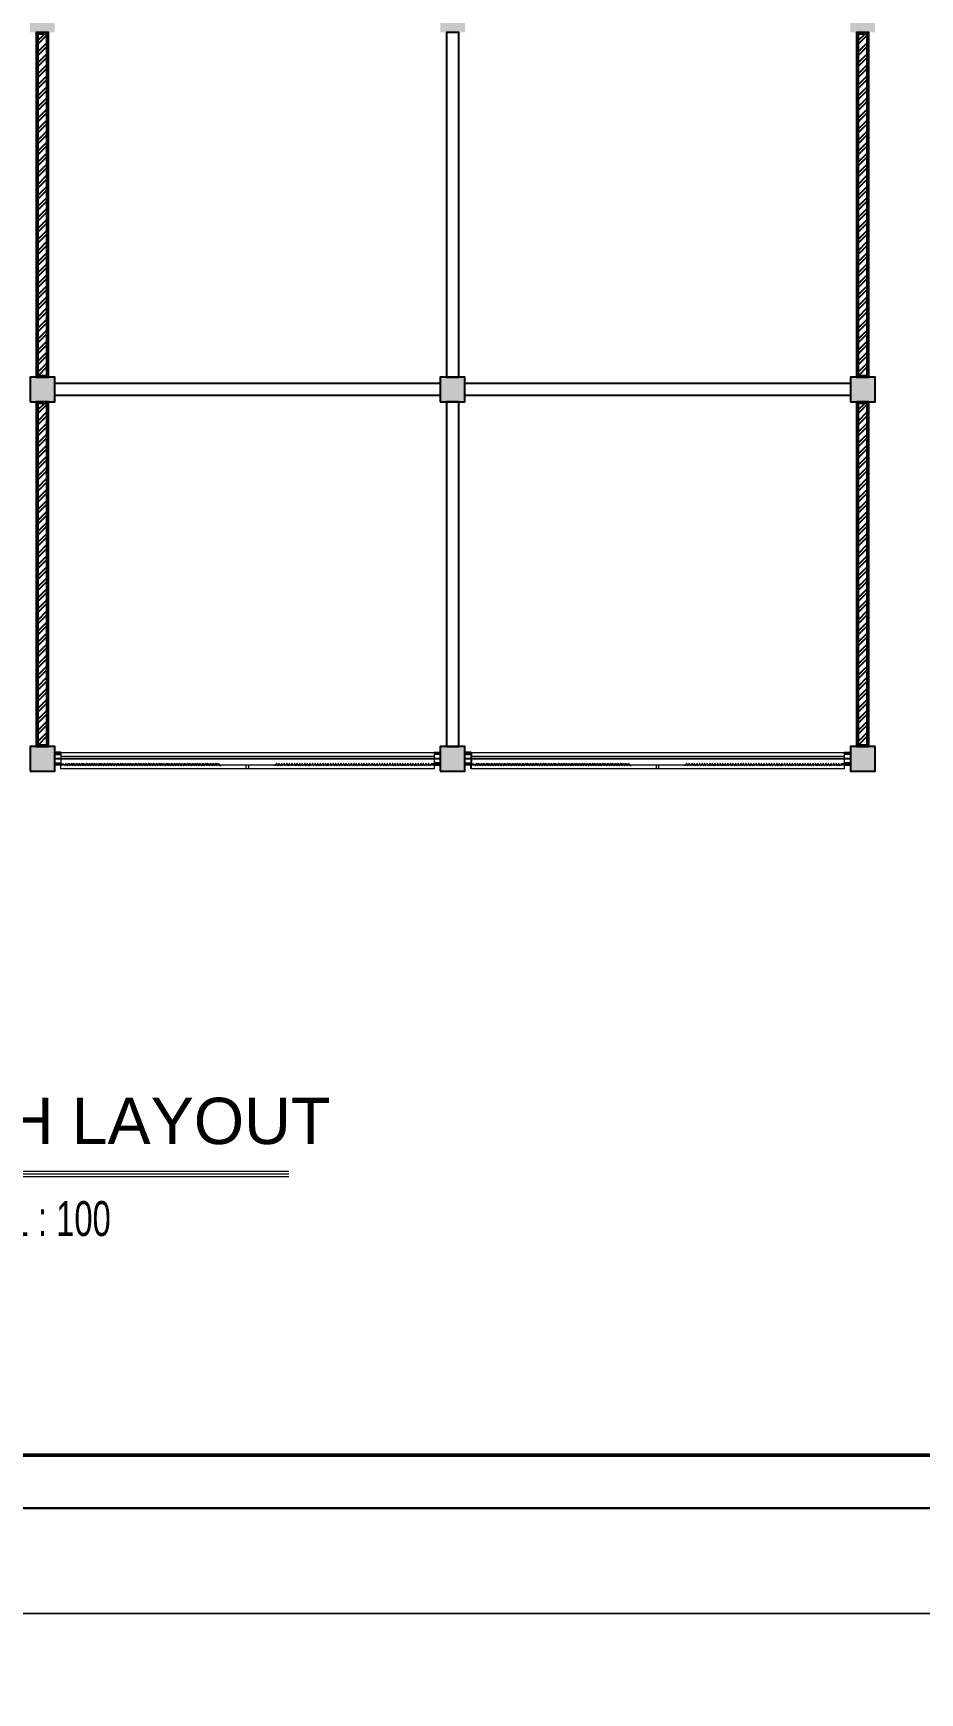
# Model space of a CAD drawing. Header units: centimetres. Extents: x 134057 to 145613, y 5028 to 39996.
# Drawn here: x 136371 to 137452, y 32243 to 34266 of the extents above; entities that cross this region are included whole.
import ezdxf

# ---------------------------------------------------------------- set-up
doc = ezdxf.new("R2010")
doc.units = ezdxf.units.CM
doc.layers.add('dinding', color=151, linetype='Continuous')
doc.layers.add('kolom', color=141, linetype='Continuous')
for name, color, linetype, lineweight in [('dinding dalam', 101, 'Continuous', 25), ('Kertas', 252, 'Continuous', 20), ('Legenda', 252, 'Continuous', 20), ('Pintu ruko', 10, 'Continuous', 25), ('pondasi', 131, 'Continuous', 18), ('TEXT', 3, 'Continuous', 20)]:
    doc.layers.add(name, color=color, linetype=linetype, lineweight=lineweight)
doc.styles.add('ROMANS', font='ROMANS.SHX', dxfattribs={"width": 0.7})
doc.styles.get("Standard").update_dxf_attribs({"font": 'arial.ttf'})

msp = doc.modelspace()

# ---------------------------------------------------------------- hatches: boundary and pattern name
at = {"layer": 'dinding', "true_color": 0x636466}
h = msp.add_hatch(color=251, dxfattribs=at)
h.dxf.hatch_style = 1
h.paths.add_polyline_path([(135397.571, 35196.59), (135367.571, 35196.59), (135367.571, 35166.59), (135397.571, 35166.59)])
h.paths.add_polyline_path([(135540.071, 35189.09), (135525.071, 35189.09), (135525.071, 35174.09), (135540.071, 35174.09)])
h.paths.add_polyline_path([(135390.071, 34989.09), (135375.071, 34989.09), (135375.071, 34974.09), (135390.071, 34974.09)])
h.paths.add_polyline_path([(135540.071, 34989.09), (135525.071, 34989.09), (135525.071, 34974.09), (135540.071, 34974.09)])
h.paths.add_polyline_path([(135897.571, 35196.59), (135867.571, 35196.59), (135867.571, 35166.59), (135897.571, 35166.59)])
h.paths.add_polyline_path([(136397.571, 35196.59), (136367.571, 35196.59), (136367.571, 35166.59), (136397.571, 35166.59)])
h.paths.add_polyline_path([(136897.571, 35196.59), (136867.571, 35196.59), (136867.571, 35166.59), (136897.571, 35166.59)])
h.paths.add_polyline_path([(137240.071, 35189.09), (137225.071, 35189.09), (137225.071, 35174.09), (137240.071, 35174.09)])
h.paths.add_polyline_path([(137397.571, 35196.59), (137367.571, 35196.59), (137367.571, 35166.59), (137397.571, 35166.59)])
h.paths.add_polyline_path([(137240.071, 34989.09), (137225.071, 34989.09), (137225.071, 34974.09), (137240.071, 34974.09)])
h.paths.add_polyline_path([(137390.071, 34989.09), (137375.071, 34989.09), (137375.071, 34974.09), (137390.071, 34974.09)])
h.paths.add_polyline_path([(137397.571, 34746.59), (137367.571, 34746.59), (137367.571, 34716.59), (137397.571, 34716.59)])
h.paths.add_polyline_path([(136897.571, 34746.59), (136867.571, 34746.59), (136867.571, 34716.59), (136897.571, 34716.59)])
h.paths.add_polyline_path([(136397.571, 34746.59), (136367.571, 34746.59), (136367.571, 34716.59), (136397.571, 34716.59)])
h.paths.add_polyline_path([(135897.571, 34746.59), (135867.571, 34746.59), (135867.571, 34716.59), (135897.571, 34716.59)])
h.paths.add_polyline_path([(135397.571, 34746.59), (135367.571, 34746.59), (135367.571, 34716.59), (135397.571, 34716.59)])
h.paths.add_polyline_path([(135397.571, 34296.59), (135367.571, 34296.59), (135367.571, 34266.59), (135397.571, 34266.59)])
h.paths.add_polyline_path([(135897.571, 34296.59), (135867.571, 34296.59), (135867.571, 34266.59), (135897.571, 34266.59)])
h.paths.add_polyline_path([(136397.571, 34296.59), (136367.571, 34296.59), (136367.571, 34266.59), (136397.571, 34266.59)])
h.paths.add_polyline_path([(136897.571, 34296.59), (136867.571, 34296.59), (136867.571, 34266.59), (136897.571, 34266.59)])
h.paths.add_polyline_path([(137397.571, 34296.59), (137367.571, 34296.59), (137367.571, 34266.59), (137397.571, 34266.59)])
h.paths.add_polyline_path([(137397.571, 33846.59), (137367.571, 33846.59), (137367.571, 33816.59), (137397.571, 33816.59)])
h.paths.add_polyline_path([(136897.571, 33846.59), (136867.571, 33846.59), (136867.571, 33816.59), (136897.571, 33816.59)])
h.paths.add_polyline_path([(136397.571, 33846.59), (136367.571, 33846.59), (136367.571, 33816.59), (136397.571, 33816.59)])
h.paths.add_polyline_path([(135897.571, 33846.59), (135867.571, 33846.59), (135867.571, 33816.59), (135897.571, 33816.59)])
h.paths.add_polyline_path([(135397.571, 33846.59), (135367.571, 33846.59), (135367.571, 33816.59), (135397.571, 33816.59)])
h.paths.add_polyline_path([(135397.571, 33381.59), (135367.571, 33381.59), (135367.571, 33366.59), (135397.571, 33366.59)])
h.paths.add_polyline_path([(135397.571, 33396.59), (135367.571, 33396.59), (135367.571, 33381.59), (135397.571, 33381.59)])
h.paths.add_polyline_path([(135897.571, 33381.59), (135867.571, 33381.59), (135867.571, 33366.59), (135897.571, 33366.59)])
h.paths.add_polyline_path([(135897.571, 33396.59), (135867.571, 33396.59), (135867.571, 33381.59), (135897.571, 33381.59)])
h.paths.add_polyline_path([(136397.571, 33381.59), (136367.571, 33381.59), (136367.571, 33366.59), (136397.571, 33366.59)])
h.paths.add_polyline_path([(136397.571, 33396.59), (136367.571, 33396.59), (136367.571, 33381.59), (136397.571, 33381.59)])
h.paths.add_polyline_path([(136897.571, 33381.59), (136867.571, 33381.59), (136867.571, 33366.59), (136897.571, 33366.59)])
h.paths.add_polyline_path([(136897.571, 33396.59), (136867.571, 33396.59), (136867.571, 33381.59), (136897.571, 33381.59)])
h.paths.add_polyline_path([(137397.571, 33381.59), (137367.571, 33381.59), (137367.571, 33366.59), (137397.571, 33366.59)])
h.paths.add_polyline_path([(137397.571, 33396.59), (137367.571, 33396.59), (137367.571, 33381.59), (137397.571, 33381.59)])
h = msp.add_hatch(dxfattribs=at)
h.set_pattern_fill('ANSI32', color=251)
h.set_pattern_definition([(45, (-6187.249, -4545.437), (-6.7351921, 6.7351921), []), (45, (-6182.7585, -4545.437), (-6.7351921, 6.7351921), [])])
h.paths.add_polyline_path([(136388.071, 34264.59), (136377.071, 34264.59), (136377.071, 33848.59), (136388.071, 33848.59)])
h = msp.add_hatch(dxfattribs=at)
h.set_pattern_fill('ANSI32', color=251)
h.set_pattern_definition([(45, (-5187.249, -4545.437), (-6.7351921, 6.7351921), []), (45, (-5182.7585, -4545.437), (-6.7351921, 6.7351921), [])])
h.paths.add_polyline_path([(137388.071, 34264.59), (137377.071, 34264.59), (137377.071, 33848.59), (137388.071, 33848.59)])
h = msp.add_hatch(dxfattribs=at)
h.set_pattern_fill('ANSI32', color=251)
h.set_pattern_definition([(45, (-6187.249, -4995.437), (-6.7351921, 6.7351921), []), (45, (-6182.7585, -4995.437), (-6.7351921, 6.7351921), [])])
h.paths.add_polyline_path([(136388.071, 33814.59), (136377.071, 33814.59), (136377.071, 33398.59), (136388.071, 33398.59)])
h = msp.add_hatch(dxfattribs=at)
h.set_pattern_fill('ANSI32', color=251)
h.set_pattern_definition([(45, (-5187.249, -4995.437), (-6.7351921, 6.7351921), []), (45, (-5182.7585, -4995.437), (-6.7351921, 6.7351921), [])])
h.paths.add_polyline_path([(137388.071, 33814.59), (137377.071, 33814.59), (137377.071, 33398.59), (137388.071, 33398.59)])

# ---------------------------------------------------------------- linework, layer by layer
at = {"layer": 'dinding', "ltscale": 2000}
for p, q in [((136405.071, 33389.09), (136397.571, 33389.09)), ((136860.071, 33389.09), (136867.571, 33389.09)), ((136905.071, 33389.09), (136897.571, 33389.09)), ((136905.071, 33389.09), (136905.071, 33374.09)), ((136905.071, 33389.09), (136905.071, 33374.09)), ((136905.071, 33389.09), (136905.071, 33374.09)), ((137360.071, 33389.09), (137367.571, 33389.09)), ((136405.071, 33374.09), (136397.571, 33374.09)), ((136860.071, 33374.09), (136867.571, 33374.09)), ((136905.071, 33374.09), (136897.571, 33374.09)), ((137360.071, 33374.09), (137367.571, 33374.09))]:
    msp.add_line(p, q, dxfattribs=at)
at = {"layer": 'dinding'}
for p, q in [((136867.571, 33381.59), (136397.571, 33381.59)), ((137367.571, 33381.59), (136897.571, 33381.59))]:
    msp.add_line(p, q, dxfattribs=at)
for points in [[(136390.071, 33846.59), (136390.071, 34266.59), (136375.071, 34266.59), (136375.071, 33846.59)], [(136388.071, 33848.59), (136388.071, 34264.59), (136377.071, 34264.59), (136377.071, 33848.59)], [(136890.071, 33846.59), (136890.071, 34266.59), (136875.071, 34266.59), (136875.071, 33846.59)], [(137390.071, 33846.59), (137390.071, 34266.59), (137375.071, 34266.59), (137375.071, 33846.59)], [(137388.071, 33848.59), (137388.071, 34264.59), (137377.071, 34264.59), (137377.071, 33848.59)], [(136397.571, 33839.09), (136867.571, 33839.09), (136867.571, 33824.09), (136397.571, 33824.09)], [(136897.571, 33839.09), (137367.571, 33839.09), (137367.571, 33824.09), (136897.571, 33824.09)], [(136390.071, 33396.59), (136390.071, 33816.59), (136375.071, 33816.59), (136375.071, 33396.59)], [(136388.071, 33398.59), (136388.071, 33814.59), (136377.071, 33814.59), (136377.071, 33398.59)], [(136890.071, 33396.59), (136890.071, 33816.59), (136875.071, 33816.59), (136875.071, 33396.59)], [(137390.071, 33396.59), (137390.071, 33816.59), (137375.071, 33816.59), (137375.071, 33396.59)], [(137388.071, 33398.59), (137388.071, 33814.59), (137377.071, 33814.59), (137377.071, 33398.59)]]:
    msp.add_lwpolyline(points, close=True, dxfattribs=at)
at = {"layer": 'dinding dalam', "ltscale": 2000}
for p, q in [((136397.571, 33387.09), (136405.071, 33387.09)), ((136867.571, 33387.09), (136860.071, 33387.09)), ((136897.571, 33387.09), (136905.071, 33387.09)), ((137367.571, 33387.09), (137360.071, 33387.09)), ((136397.571, 33376.09), (136405.071, 33376.09)), ((136867.571, 33376.09), (136860.071, 33376.09)), ((136897.571, 33376.09), (136905.071, 33376.09)), ((137367.571, 33376.09), (137360.071, 33376.09))]:
    msp.add_line(p, q, dxfattribs=at)
at = {"layer": 'Kertas'}
for points in [[(134078.342, 36160.336), (139416.657, 36160.336), (139416.657, 32339.904), (134078.342, 32339.904)], [(134078.342, 32339.904), (139416.657, 32339.904), (139416.657, 28519.471), (134078.342, 28519.471)]]:
    msp.add_lwpolyline(points, close=True, dxfattribs=at)
at = {"layer": 'kolom'}
for points in [[(136367.571, 33816.59), (136397.571, 33816.59), (136397.571, 33846.59), (136367.571, 33846.59)], [(136867.571, 33816.59), (136897.571, 33816.59), (136897.571, 33846.59), (136867.571, 33846.59)], [(137367.571, 33816.59), (137397.571, 33816.59), (137397.571, 33846.59), (137367.571, 33846.59)], [(136367.571, 33366.59), (136397.571, 33366.59), (136397.571, 33396.59), (136367.571, 33396.59)], [(136867.571, 33366.59), (136897.571, 33366.59), (136897.571, 33396.59), (136867.571, 33396.59)]]:
    msp.add_lwpolyline(points, close=True, dxfattribs=at)
msp.add_lwpolyline([(137397.571, 33396.59), (137367.571, 33396.59), (137367.571, 33366.59), (137397.571, 33366.59), (137397.571, 33396.59)], dxfattribs=at)
at = {"layer": 'Legenda', "color": 5, "lineweight": 30}
msp.add_lwpolyline([(134271.293, 35967.385), (139288.023, 35967.385), (139288.023, 32468.538), (134271.293, 32468.538)], close=True, dxfattribs=at)
at = {"layer": 'Legenda', "color": 1, "lineweight": 50}
msp.add_lwpolyline([(134335.61, 35903.068), (138387.584, 35903.068), (138387.584, 32532.855), (134335.61, 32532.855)], close=True, dxfattribs=at)
at = {"layer": 'Pintu ruko', "ltscale": 2000}
for p, q in [((136905.071, 33374.09), (136905.071, 33376.09)), ((136905.071, 33369.09), (136905.071, 33374.09))]:
    msp.add_line(p, q, dxfattribs=at)
at = {"layer": 'pondasi', "color": 140}
for p, q in [((136405.071, 33389.09), (136405.071, 33374.09)), ((136405.071, 33389.09), (136860.071, 33389.09)), ((136405.071, 33389.09), (136405.071, 33374.09)), ((136405.071, 33389.09), (136405.071, 33374.09)), ((136860.071, 33389.09), (136860.071, 33374.09)), ((136860.071, 33389.09), (136860.071, 33374.09)), ((136905.071, 33389.09), (137360.071, 33389.09)), ((137360.071, 33389.09), (137360.071, 33374.09)), ((137360.071, 33389.09), (137360.071, 33374.09)), ((136860.071, 33384.09), (136405.071, 33384.09)), ((136405.071, 33374.09), (136405.071, 33376.09)), ((136405.071, 33369.09), (136405.071, 33374.09)), ((136405.071, 33374.09), (136860.071, 33374.09)), ((136860.071, 33369.09), (136405.071, 33369.09)), ((136631.071, 33369.09), (136631.071, 33374.09)), ((136634.071, 33369.09), (136634.071, 33374.09)), ((136860.071, 33374.09), (136860.071, 33369.09)), ((137360.071, 33384.09), (136905.071, 33384.09)), ((136905.071, 33374.09), (137360.071, 33374.09)), ((137360.071, 33369.09), (136905.071, 33369.09)), ((137131.071, 33369.09), (137131.071, 33374.09)), ((137134.071, 33369.09), (137134.071, 33374.09)), ((137360.071, 33374.09), (137360.071, 33369.09))]:
    msp.add_line(p, q, dxfattribs=at)
for points in [[(136405.071, 33375.525), (136408.75, 33375.525), (136409.913, 33372.918), (136412.027, 33376.09), (136413.054, 33372.918), (136415.169, 33376.09), (136416.196, 33372.918), (136418.31, 33376.09), (136419.337, 33372.918), (136421.452, 33376.09), (136422.478, 33372.918), (136424.593, 33376.09), (136425.62, 33372.918), (136427.734, 33376.09), (136428.761, 33372.918), (136430.876, 33376.09), (136431.902, 33372.918), (136434.017, 33376.09), (136435.044, 33372.918), (136437.158, 33376.09), (136438.185, 33372.918), (136440.3, 33376.09), (136441.327, 33372.918), (136443.441, 33376.09), (136444.468, 33372.918), (136446.582, 33376.09), (136447.609, 33372.918), (136449.724, 33376.09), (136450.751, 33372.918), (136452.865, 33376.09), (136453.892, 33372.918), (136456.006, 33376.09), (136457.033, 33372.918), (136459.148, 33376.09), (136460.175, 33372.918), (136462.289, 33376.09), (136463.316, 33372.918), (136465.43, 33376.09), (136466.457, 33372.918), (136468.572, 33376.09), (136469.599, 33372.918), (136471.713, 33376.09), (136472.74, 33372.918), (136474.855, 33376.09), (136475.881, 33372.918), (136477.996, 33376.09), (136479.023, 33372.918), (136481.137, 33376.09), (136482.164, 33372.918), (136484.279, 33376.09), (136485.305, 33372.918), (136487.42, 33376.09), (136488.447, 33372.918), (136490.561, 33376.09), (136491.588, 33372.918), (136493.703, 33376.09), (136494.73, 33372.918), (136496.844, 33376.09), (136497.871, 33372.918), (136499.985, 33376.09), (136501.012, 33372.918), (136503.127, 33376.09), (136504.154, 33372.918), (136506.268, 33376.09), (136507.295, 33372.918), (136509.409, 33376.09), (136510.436, 33372.918), (136512.551, 33376.09), (136513.578, 33372.918), (136515.692, 33376.09), (136516.719, 33372.918), (136518.834, 33376.09), (136519.86, 33372.918), (136521.975, 33376.09), (136523.002, 33372.918), (136525.116, 33376.09), (136526.143, 33372.918), (136528.258, 33376.09), (136529.284, 33372.918), (136531.399, 33376.09), (136532.426, 33372.918), (136534.54, 33376.09), (136535.567, 33372.918), (136537.682, 33376.09), (136538.709, 33372.918), (136540.823, 33376.09), (136541.85, 33372.918), (136543.964, 33376.09), (136544.991, 33372.918), (136547.106, 33376.09), (136548.133, 33372.918), (136550.247, 33376.09), (136551.274, 33372.918), (136553.388, 33376.09), (136554.415, 33372.918), (136556.53, 33376.09), (136557.557, 33372.918), (136559.671, 33376.09), (136560.698, 33372.918), (136562.812, 33376.09), (136563.839, 33372.918), (136565.954, 33376.09), (136566.981, 33372.918), (136569.095, 33376.09), (136570.122, 33372.918), (136572.237, 33376.09), (136573.263, 33372.918), (136575.378, 33376.09), (136576.405, 33372.918), (136578.519, 33376.09), (136579.546, 33372.918), (136581.661, 33376.09), (136582.688, 33372.918), (136584.802, 33376.09), (136585.829, 33372.918), (136587.943, 33376.09), (136588.97, 33372.918), (136591.085, 33376.09), (136592.112, 33372.918), (136594.226, 33376.09), (136595.253, 33372.918), (136597.367, 33376.09), (136598.531, 33373.483), (136600.426, 33373.483)], [(136860.071, 33375.525), (136856.393, 33375.525), (136855.23, 33372.918), (136853.115, 33376.09), (136852.088, 33372.918), (136849.974, 33376.09), (136848.947, 33372.918), (136846.832, 33376.09), (136845.806, 33372.918), (136843.691, 33376.09), (136842.664, 33372.918), (136840.55, 33376.09), (136839.523, 33372.918), (136837.408, 33376.09), (136836.382, 33372.918), (136834.267, 33376.09), (136833.24, 33372.918), (136831.126, 33376.09), (136830.099, 33372.918), (136827.984, 33376.09), (136826.957, 33372.918), (136824.843, 33376.09), (136823.816, 33372.918), (136821.702, 33376.09), (136820.675, 33372.918), (136818.56, 33376.09), (136817.533, 33372.918), (136815.419, 33376.09), (136814.392, 33372.918), (136812.278, 33376.09), (136811.251, 33372.918), (136809.136, 33376.09), (136808.109, 33372.918), (136805.995, 33376.09), (136804.968, 33372.918), (136802.853, 33376.09), (136801.827, 33372.918), (136799.712, 33376.09), (136798.685, 33372.918), (136796.571, 33376.09), (136795.544, 33372.918), (136793.429, 33376.09), (136792.403, 33372.918), (136790.288, 33376.09), (136789.261, 33372.918), (136787.147, 33376.09), (136786.12, 33372.918), (136784.005, 33376.09), (136782.978, 33372.918), (136780.864, 33376.09), (136779.837, 33372.918), (136777.723, 33376.09), (136776.696, 33372.918), (136774.581, 33376.09), (136773.554, 33372.918), (136771.44, 33376.09), (136770.413, 33372.918), (136768.299, 33376.09), (136767.272, 33372.918), (136765.157, 33376.09), (136764.13, 33372.918), (136762.016, 33376.09), (136760.989, 33372.918), (136758.874, 33376.09), (136757.848, 33372.918), (136755.733, 33376.09), (136754.706, 33372.918), (136752.592, 33376.09), (136751.565, 33372.918), (136749.45, 33376.09), (136748.424, 33372.918), (136746.309, 33376.09), (136745.282, 33372.918), (136743.168, 33376.09), (136742.141, 33372.918), (136740.026, 33376.09), (136738.999, 33372.918), (136736.885, 33376.09), (136735.858, 33372.918), (136733.744, 33376.09), (136732.717, 33372.918), (136730.602, 33376.09), (136729.575, 33372.918), (136727.461, 33376.09), (136726.434, 33372.918), (136724.32, 33376.09), (136723.293, 33372.918), (136721.178, 33376.09), (136720.151, 33372.918), (136718.037, 33376.09), (136717.01, 33372.918), (136714.896, 33376.09), (136713.869, 33372.918), (136711.754, 33376.09), (136710.727, 33372.918), (136708.613, 33376.09), (136707.586, 33372.918), (136705.471, 33376.09), (136704.445, 33372.918), (136702.33, 33376.09), (136701.303, 33372.918), (136699.189, 33376.09), (136698.162, 33372.918), (136696.047, 33376.09), (136695.021, 33372.918), (136692.906, 33376.09), (136691.879, 33372.918), (136689.765, 33376.09), (136688.738, 33372.918), (136686.623, 33376.09), (136685.596, 33372.918), (136683.482, 33376.09), (136682.455, 33372.918), (136680.341, 33376.09), (136679.314, 33372.918), (136677.199, 33376.09), (136676.172, 33372.918), (136674.058, 33376.09), (136673.031, 33372.918), (136670.917, 33376.09), (136669.89, 33372.918), (136667.775, 33376.09), (136666.612, 33373.483), (136664.717, 33373.483)], [(136905.071, 33375.525), (136908.75, 33375.525), (136909.913, 33372.918), (136912.027, 33376.09), (136913.054, 33372.918), (136915.169, 33376.09), (136916.196, 33372.918), (136918.31, 33376.09), (136919.337, 33372.918), (136921.452, 33376.09), (136922.478, 33372.918), (136924.593, 33376.09), (136925.62, 33372.918), (136927.734, 33376.09), (136928.761, 33372.918), (136930.876, 33376.09), (136931.902, 33372.918), (136934.017, 33376.09), (136935.044, 33372.918), (136937.158, 33376.09), (136938.185, 33372.918), (136940.3, 33376.09), (136941.327, 33372.918), (136943.441, 33376.09), (136944.468, 33372.918), (136946.582, 33376.09), (136947.609, 33372.918), (136949.724, 33376.09), (136950.751, 33372.918), (136952.865, 33376.09), (136953.892, 33372.918), (136956.006, 33376.09), (136957.033, 33372.918), (136959.148, 33376.09), (136960.175, 33372.918), (136962.289, 33376.09), (136963.316, 33372.918), (136965.43, 33376.09), (136966.457, 33372.918), (136968.572, 33376.09), (136969.599, 33372.918), (136971.713, 33376.09), (136972.74, 33372.918), (136974.855, 33376.09), (136975.881, 33372.918), (136977.996, 33376.09), (136979.023, 33372.918), (136981.137, 33376.09), (136982.164, 33372.918), (136984.279, 33376.09), (136985.305, 33372.918), (136987.42, 33376.09), (136988.447, 33372.918), (136990.561, 33376.09), (136991.588, 33372.918), (136993.703, 33376.09), (136994.73, 33372.918), (136996.844, 33376.09), (136997.871, 33372.918), (136999.985, 33376.09), (137001.012, 33372.918), (137003.127, 33376.09), (137004.154, 33372.918), (137006.268, 33376.09), (137007.295, 33372.918), (137009.409, 33376.09), (137010.436, 33372.918), (137012.551, 33376.09), (137013.578, 33372.918), (137015.692, 33376.09), (137016.719, 33372.918), (137018.834, 33376.09), (137019.86, 33372.918), (137021.975, 33376.09), (137023.002, 33372.918), (137025.116, 33376.09), (137026.143, 33372.918), (137028.258, 33376.09), (137029.284, 33372.918), (137031.399, 33376.09), (137032.426, 33372.918), (137034.54, 33376.09), (137035.567, 33372.918), (137037.682, 33376.09), (137038.709, 33372.918), (137040.823, 33376.09), (137041.85, 33372.918), (137043.964, 33376.09), (137044.991, 33372.918), (137047.106, 33376.09), (137048.133, 33372.918), (137050.247, 33376.09), (137051.274, 33372.918), (137053.388, 33376.09), (137054.415, 33372.918), (137056.53, 33376.09), (137057.557, 33372.918), (137059.671, 33376.09), (137060.698, 33372.918), (137062.812, 33376.09), (137063.839, 33372.918), (137065.954, 33376.09), (137066.981, 33372.918), (137069.095, 33376.09), (137070.122, 33372.918), (137072.237, 33376.09), (137073.263, 33372.918), (137075.378, 33376.09), (137076.405, 33372.918), (137078.519, 33376.09), (137079.546, 33372.918), (137081.661, 33376.09), (137082.688, 33372.918), (137084.802, 33376.09), (137085.829, 33372.918), (137087.943, 33376.09), (137088.97, 33372.918), (137091.085, 33376.09), (137092.112, 33372.918), (137094.226, 33376.09), (137095.253, 33372.918), (137097.367, 33376.09), (137098.531, 33373.483), (137100.426, 33373.483)], [(137360.071, 33375.525), (137356.393, 33375.525), (137355.23, 33372.918), (137353.115, 33376.09), (137352.088, 33372.918), (137349.974, 33376.09), (137348.947, 33372.918), (137346.832, 33376.09), (137345.806, 33372.918), (137343.691, 33376.09), (137342.664, 33372.918), (137340.55, 33376.09), (137339.523, 33372.918), (137337.408, 33376.09), (137336.382, 33372.918), (137334.267, 33376.09), (137333.24, 33372.918), (137331.126, 33376.09), (137330.099, 33372.918), (137327.984, 33376.09), (137326.957, 33372.918), (137324.843, 33376.09), (137323.816, 33372.918), (137321.702, 33376.09), (137320.675, 33372.918), (137318.56, 33376.09), (137317.533, 33372.918), (137315.419, 33376.09), (137314.392, 33372.918), (137312.278, 33376.09), (137311.251, 33372.918), (137309.136, 33376.09), (137308.109, 33372.918), (137305.995, 33376.09), (137304.968, 33372.918), (137302.853, 33376.09), (137301.827, 33372.918), (137299.712, 33376.09), (137298.685, 33372.918), (137296.571, 33376.09), (137295.544, 33372.918), (137293.429, 33376.09), (137292.403, 33372.918), (137290.288, 33376.09), (137289.261, 33372.918), (137287.147, 33376.09), (137286.12, 33372.918), (137284.005, 33376.09), (137282.978, 33372.918), (137280.864, 33376.09), (137279.837, 33372.918), (137277.723, 33376.09), (137276.696, 33372.918), (137274.581, 33376.09), (137273.554, 33372.918), (137271.44, 33376.09), (137270.413, 33372.918), (137268.299, 33376.09), (137267.272, 33372.918), (137265.157, 33376.09), (137264.13, 33372.918), (137262.016, 33376.09), (137260.989, 33372.918), (137258.874, 33376.09), (137257.848, 33372.918), (137255.733, 33376.09), (137254.706, 33372.918), (137252.592, 33376.09), (137251.565, 33372.918), (137249.45, 33376.09), (137248.424, 33372.918), (137246.309, 33376.09), (137245.282, 33372.918), (137243.168, 33376.09), (137242.141, 33372.918), (137240.026, 33376.09), (137238.999, 33372.918), (137236.885, 33376.09), (137235.858, 33372.918), (137233.744, 33376.09), (137232.717, 33372.918), (137230.602, 33376.09), (137229.575, 33372.918), (137227.461, 33376.09), (137226.434, 33372.918), (137224.32, 33376.09), (137223.293, 33372.918), (137221.178, 33376.09), (137220.151, 33372.918), (137218.037, 33376.09), (137217.01, 33372.918), (137214.896, 33376.09), (137213.869, 33372.918), (137211.754, 33376.09), (137210.727, 33372.918), (137208.613, 33376.09), (137207.586, 33372.918), (137205.471, 33376.09), (137204.445, 33372.918), (137202.33, 33376.09), (137201.303, 33372.918), (137199.189, 33376.09), (137198.162, 33372.918), (137196.047, 33376.09), (137195.021, 33372.918), (137192.906, 33376.09), (137191.879, 33372.918), (137189.765, 33376.09), (137188.738, 33372.918), (137186.623, 33376.09), (137185.596, 33372.918), (137183.482, 33376.09), (137182.455, 33372.918), (137180.341, 33376.09), (137179.314, 33372.918), (137177.199, 33376.09), (137176.172, 33372.918), (137174.058, 33376.09), (137173.031, 33372.918), (137170.917, 33376.09), (137169.89, 33372.918), (137167.775, 33376.09), (137166.612, 33373.483), (137164.717, 33373.483)]]:
    msp.add_lwpolyline(points, dxfattribs=at)
at = {"layer": 'TEXT', "color": 2, "linetype": 'Continuous', "lineweight": 9}
for p, q in [((136164.797, 32879.06), (136683.059, 32879.06)), ((136164.797, 32872.599), (136683.059, 32872.599))]:
    msp.add_line(p, q, dxfattribs=at)
at = {"layer": 'TEXT', "color": 2, "linetype": 'Continuous', "lineweight": 15}
msp.add_line((136176.154, 32875.829), (136683.059, 32875.829), dxfattribs=at)

# ---------------------------------------------------------------- texts
at = {"layer": 'TEXT', "color": 2}
msp.add_text('DENAH LAYOUT', height=56.45376, dxfattribs=at).set_placement((136120.138, 32912.017))
at = {"layer": 'TEXT', "color": 2, "lineweight": 15, "insert": (136233.084, 32842.594), "char_height": 42.61057, "width": 20034.15854, "attachment_point": 1, "style": 'ROMANS'}
msp.add_mtext('\\pt3.96;{\\fColonna MT|b0|i0|c0|p82;Skala 1 : 100}', dxfattribs=at)

doc.saveas('drawing.dxf')
